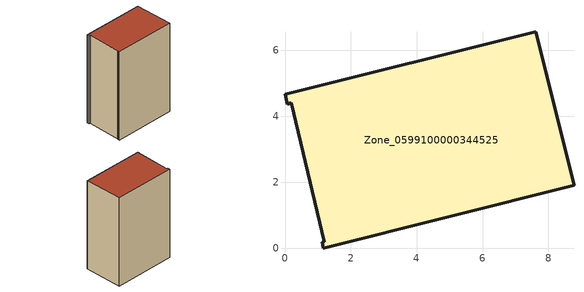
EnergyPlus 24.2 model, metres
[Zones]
Zone_0599100000344525
 floor ground (C_G): 1.17,0 1.13,0.17 1.2,0.19 0.2,4.4 0.07,4.37 0,4.67 7.61,6.56 8.78,1.9 z0
 wall outside (C_F): 1.17,0 8.78,1.9 7.61,6.56 0,4.67 0.07,4.37 0.2,4.4 1.2,0.19 1.13,0.17 1.17,0 z0:11.44
 roof outside (C_R): 1.13,0.17 1.17,0 8.78,1.9 7.61,6.56 0,4.67 0.07,4.37 0.2,4.4 1.2,0.19 z11.44
[BUILDING]
Pand.0599100000344525: North Axis=0; Terrain=City; Loads Convergence Tolerance Value=0.04; Temperature Convergence Tolerance Value=0.4; Solar Distribution=FullExterior; Maximum Number of Warmup Days=25; Minimum Number of Warmup Days=1
[Site:Location]
Rotterdam.The.Hague.AP_ZH_NLD Design_Conditions: Latitude=51.96; Longitude=4.45; Time Zone=1; Elevation=-4.5
[SITE:GROUNDTEMPERATURE:BUILDINGSURFACE]
18, 18, 18, 18, 18, 18, 18, 18, 18, 18, 18, 18
[MATERIAL] Thermal Absorptance=0.9; Solar Absorptance=0.7; Visible Absorptance=0.7
Name | Roughness | Thickness | Conductivity | Density | Specific Heat
G.TI.1992-2005 | MediumSmooth | 0.15 | 0.06 | 540 | 1210
F.TI.1992-2005 | Rough | 0.3 | 0.12 | 1920 | 840
R.TI.1992-2005 | MediumRough | 0.2 | 0.08 | 1500 | 1000
[CONSTRUCTION]
C_G: G.TI.1992-2005
C_F: F.TI.1992-2005
C_R: R.TI.1992-2005
[ZONE]
Zone_0599100000344525: Type=1; Multiplier=1; Ceiling Height=Autocalculate; Volume=Autocalculate; Floor Area=autocalculate; Part of Total Floor Area=Yes
[ZONEINFILTRATION:DESIGNFLOWRATE]
Infil_Zone_0599100000344525: Zone or ZoneList or Space or SpaceList=Zone_0599100000344525; Schedule=AlwaysOn; Design Flow Rate Calculation Method=Flow/Area; Flow Rate per Floor Area=0.0015; Constant Term Coefficient=1; Temperature Term Coefficient=0; Velocity Term Coefficient=0; Velocity Squared Term Coefficient=0
[HVACTEMPLATE:ZONE:IDEALLOADSAIRSYSTEM]
Zone_0599100000344525: Maximum Heating Supply Air Temperature=50; Minimum Cooling Supply Air Temperature=13; Maximum Heating Supply Air Humidity Ratio=0.0156; Minimum Cooling Supply Air Humidity Ratio=0.0077; Heating Limit=NoLimit; Cooling Limit=NoLimit; Dehumidification Control Type=ConstantSensibleHeatRatio; Cooling Sensible Heat Ratio=0.7; Dehumidification Setpoint=60; Humidification Control Type=None; Humidification Setpoint=30; Outdoor Air Method=None; Outdoor Air Flow Rate per Person=0.00944; Outdoor Air Flow Rate per Zone Floor Area=0; Outdoor Air Flow Rate per Zone=0; Demand Controlled Ventilation Type=None; Outdoor Air Economizer Type=NoEconomizer; Heat Recovery Type=None; Sensible Heat Recovery Effectiveness=0.7; Latent Heat Recovery Effectiveness=0.65
[ZONECONTROL:THERMOSTAT]
ThermostatControl_Zone_0599100000344525: Zone or ZoneList=Zone_0599100000344525; Control Type Schedule=DualSetpointControlType; Control 1=Thermostat_Zone_0599100000344525; Temperature Difference Between Cutout And Setpoint=0
[THERMOSTATSETPOINT:DUALSETPOINT]
Thermostat_Zone_0599100000344525: Heating Setpoint Temperature Schedule=HeatingSetpoint_Zone_0599100000344525; Cooling Setpoint Temperature Schedule=CoolingSetpoint_Zone_0599100000344525
[SCHEDULE:COMPACT]
HeatingSetpoint_Zone_0599100000344525: Through: 12/31, For: AllDays, Until: 24:00, 21
CoolingSetpoint_Zone_0599100000344525: Through: 12/31, For: AllDays, Until: 24:00, 24
DualSetpointControlType: Through: 12/31, For: AllDays, Until: 24:00, 4
AlwaysOn: Through: 12/31, For: AllDays, Until: 24:00, 1
